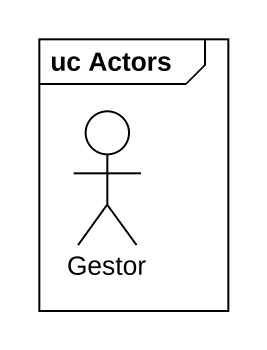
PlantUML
@startuml
mainframe uc Actors
actor Gestor
@enduml
